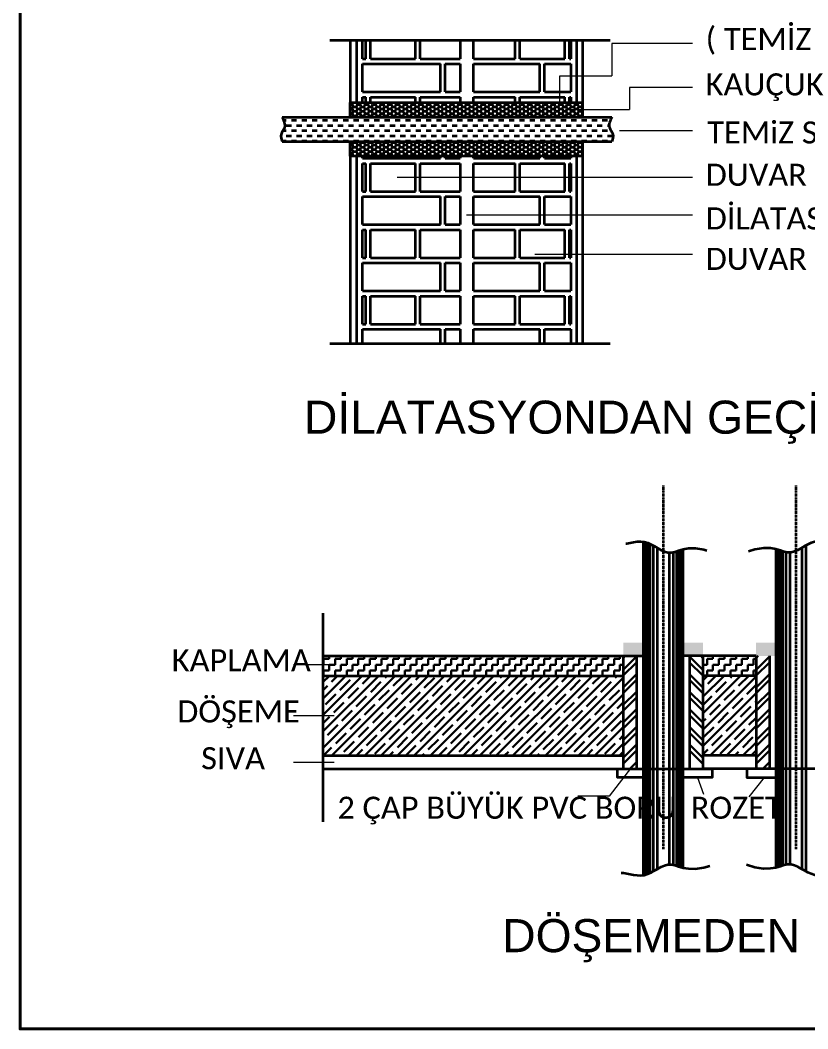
# Model space of a CAD drawing. Header units: centimetres. Extents: x 405464 to 563355, y 50011 to 66875.
# Drawn here: x 556256 to 557114, y 55713 to 56812 of the extents above; entities that cross this region are included whole.
import ezdxf

# ---------------------------------------------------------------- set-up
doc = ezdxf.new("R2010")
doc.units = ezdxf.units.CM
doc.linetypes.add('PHANTOM', pattern=[2.5, 1.25, -0.25, 0.25, -0.25, 0.25, -0.25])
for name, color, linetype, lineweight in [('0-KRCN-SHT-DETAY-20', 41, 'Continuous', 20), ('0-KRCN-SHT-DETAY-30', 131, 'Continuous', 30), ('0-KRCN-SHT-DETAY-35', 141, 'Continuous', 35), ('0-KRCN-SHT-DETAY-YAZI', 71, 'Continuous', 35), ('0-KRCN-SHT-DETAY-ÇERÇEVE', 71, 'Continuous', 40), ('0-KRCN-Z-ANTET', 71, 'Continuous', 30)]:
    doc.layers.add(name, color=color, linetype=linetype, lineweight=lineweight)
doc.styles.add('KATMAN YAZI STİLİ', font='calibri.ttf')
doc.styles.add('M', font='arial.ttf', dxfattribs={"width": 0.8, "height": 15})

# ---------------------------------------------------------------- blocks, each defined once
blk = doc.blocks.new('G$CE1EE70F4')
at = {"layer": '0-KRCN-SHT-DETAY-35'}
h = blk.add_hatch(dxfattribs=at)
h.set_pattern_fill('HONEY', color=2, scale=11.282053, style=0)
h.set_pattern_definition([(0, (-113383.5199, -23627.9614), (2.115384862, 1.221318014), [1.410256575, -2.82051315]), (120, (-113383.5199, -23627.9614), (-2.115384858, 1.221318022), [1.410256575, -2.82051315]), (60, (-113383.5199, -23627.9614), (5e-09, 2.442636037), [-2.82051315, 1.410256575])])
h.paths.add_polyline_path([(179.66, -597.34), (306.12, -597.34), (306.12, -605.31), (179.66, -605.31)])
h.paths.add_polyline_path([(179.66, -618.59), (306.12, -618.59), (306.12, -626.55), (179.66, -626.55)])
h = blk.add_hatch(dxfattribs=at)
h.set_pattern_fill('DASH', color=2, scale=22.564105, style=0)
h.set_pattern_definition([(0, (-113383.5199, -23627.9614), (2.82051315, 2.82051315), [2.82051315, -2.82051315])])
edge = h.paths.add_edge_path()
edge.add_line((142.53, -618.59), (322.09, -618.59))
edge.add_spline(control_points=[(322.09, -618.59), (321.4, -617.51), (323.88, -614.43), (319.29, -610.67), (321.06, -607.28), (322.09, -605.31)], knot_values=[0, 0, 0, 0, 3.841442, 8.065565, 13.914507, 13.914507, 13.914507, 13.914507], degree=3, periodic=0)
edge.add_line((322.09, -605.31), (142.53, -605.31))
edge.add_spline(control_points=[(142.53, -605.31), (143.55, -607.28), (145.32, -610.67), (140.73, -614.43), (143.21, -617.51), (142.53, -618.59)], knot_values=[0, 0, 0, 0, 5.848942, 10.073064, 13.914507, 13.914507, 13.914507, 13.914507], degree=3, periodic=0)
at = {"layer": '0-KRCN-SHT-DETAY-20'}
for p, q in [((321.96, -565.28, 108.46), (321.96, -582.8, 108.46)), ((365.92, -565.28, 108.46), (321.96, -565.28, 108.46)), ((293.72, -597.34, 108.46), (293.72, -582.8, 108.46)), ((293.72, -582.8, 108.46), (321.96, -582.8, 108.46)), ((331.7, -589.24, 108.46), (331.7, -601.23, 108.46)), ((365.92, -589.24, 108.46), (331.7, -589.24, 108.46)), ((297.97, -601.23, 108.46), (331.7, -601.23, 108.46)), ((326.26, -612.57, 108.46), (365.92, -612.57, 108.46)), ((205.21, -638.12, 108.46), (365.92, -638.12, 108.46)), ((242.95, -658.64, 108.46), (365.92, -658.64, 108.46)), ((280.13, -679.98, 108.46), (365.92, -679.98, 108.46)), ((170.93, -903.55, 108.46), (148.84, -903.55, 108.46)), ((170.93, -931.39, 108.46), (148.84, -931.39, 108.46)), ((170.93, -956.86, 108.46), (148.84, -956.86, 108.46)), ((332.74, -959.3, 108.46), (320.58, -975.08, 108.46)), ((368.71, -964.9, 108.46), (371.96, -974.08, 108.46)), ((404.98, -964.9, 108.46), (396.65, -975.52, 108.46)), ((320.58, -975.08, 108.46), (303.57, -975.08, 108.46))]:
    blk.add_line(p, q, dxfattribs=at)
at = {"layer": '0-KRCN-SHT-DETAY-30', "ltscale": 0.4}
for p, q in [((165.06, -900.39, 108.46), (168.22, -900.39, 108.46)), ((165.06, -903.55, 108.46), (165.06, -900.39, 108.46)), ((168.22, -900.39, 108.46), (168.22, -898.74, 108.46)), ((171.39, -900.39, 108.46), (174.55, -900.39, 108.46)), ((171.39, -903.55, 108.46), (171.39, -900.39, 108.46)), ((174.55, -900.39, 108.46), (174.55, -898.74, 108.46)), ((177.72, -900.39, 108.46), (180.88, -900.39, 108.46)), ((177.72, -903.55, 108.46), (177.72, -900.39, 108.46)), ((180.88, -900.39, 108.46), (180.88, -898.74, 108.46)), ((184.04, -900.39, 108.46), (187.21, -900.39, 108.46)), ((184.04, -903.55, 108.46), (184.04, -900.39, 108.46)), ((187.21, -900.39, 108.46), (187.21, -898.74, 108.46)), ((190.37, -900.39, 108.46), (193.54, -900.39, 108.46)), ((190.37, -903.55, 108.46), (190.37, -900.39, 108.46)), ((193.54, -900.39, 108.46), (193.54, -898.74, 108.46)), ((196.7, -900.39, 108.46), (199.86, -900.39, 108.46)), ((196.7, -903.55, 108.46), (196.7, -900.39, 108.46)), ((199.86, -900.39, 108.46), (199.86, -898.74, 108.46)), ((203.03, -900.39, 108.46), (206.19, -900.39, 108.46)), ((203.03, -903.55, 108.46), (203.03, -900.39, 108.46)), ((206.19, -900.39, 108.46), (206.19, -898.74, 108.46)), ((209.36, -900.39, 108.46), (212.52, -900.39, 108.46)), ((209.36, -903.55, 108.46), (209.36, -900.39, 108.46)), ((212.52, -900.39, 108.46), (212.52, -898.74, 108.46)), ((215.68, -900.39, 108.46), (218.85, -900.39, 108.46)), ((215.68, -903.55, 108.46), (215.68, -900.39, 108.46)), ((218.85, -900.39, 108.46), (218.85, -898.74, 108.46)), ((222.01, -900.39, 108.46), (225.18, -900.39, 108.46)), ((222.01, -903.55, 108.46), (222.01, -900.39, 108.46)), ((225.18, -900.39, 108.46), (225.18, -898.74, 108.46)), ((228.34, -900.39, 108.46), (231.5, -900.39, 108.46)), ((228.34, -903.55, 108.46), (228.34, -900.39, 108.46)), ((231.5, -900.39, 108.46), (231.5, -898.74, 108.46)), ((234.67, -900.39, 108.46), (237.83, -900.39, 108.46)), ((234.67, -903.55, 108.46), (234.67, -900.39, 108.46)), ((237.83, -900.39, 108.46), (237.83, -898.74, 108.46)), ((241, -900.39, 108.46), (244.16, -900.39, 108.46)), ((241, -903.55, 108.46), (241, -900.39, 108.46)), ((244.16, -900.39, 108.46), (244.16, -898.74, 108.46)), ((247.32, -900.39, 108.46), (250.49, -900.39, 108.46)), ((247.32, -903.55, 108.46), (247.32, -900.39, 108.46)), ((250.49, -900.39, 108.46), (250.49, -898.74, 108.46)), ((253.65, -900.39, 108.46), (256.82, -900.39, 108.46)), ((253.65, -903.55, 108.46), (253.65, -900.39, 108.46)), ((256.82, -900.39, 108.46), (256.82, -898.74, 108.46)), ((259.98, -900.39, 108.46), (263.14, -900.39, 108.46)), ((259.98, -903.55, 108.46), (259.98, -900.39, 108.46)), ((263.14, -900.39, 108.46), (263.14, -898.74, 108.46)), ((266.31, -900.39, 108.46), (269.47, -900.39, 108.46)), ((266.31, -903.55, 108.46), (266.31, -900.39, 108.46)), ((269.47, -900.39, 108.46), (269.47, -898.74, 108.46)), ((272.64, -900.39, 108.46), (275.8, -900.39, 108.46)), ((272.64, -903.55, 108.46), (272.64, -900.39, 108.46)), ((275.8, -900.39, 108.46), (275.8, -898.74, 108.46)), ((278.96, -900.39, 108.46), (282.13, -900.39, 108.46)), ((278.96, -903.55, 108.46), (278.96, -900.39, 108.46)), ((282.13, -900.39, 108.46), (282.13, -898.74, 108.46)), ((285.29, -900.39, 108.46), (288.46, -900.39, 108.46)), ((285.29, -903.55, 108.46), (285.29, -900.39, 108.46)), ((288.46, -900.39, 108.46), (288.46, -898.74, 108.46)), ((291.62, -900.39, 108.46), (294.78, -900.39, 108.46)), ((291.62, -903.55, 108.46), (291.62, -900.39, 108.46)), ((294.78, -900.39, 108.46), (294.78, -898.74, 108.46)), ((297.95, -900.39, 108.46), (301.11, -900.39, 108.46)), ((297.95, -903.55, 108.46), (297.95, -900.39, 108.46)), ((301.11, -900.39, 108.46), (301.11, -898.74, 108.46)), ((304.28, -900.39, 108.46), (307.44, -900.39, 108.46)), ((304.28, -903.55, 108.46), (304.28, -900.39, 108.46)), ((307.44, -900.39, 108.46), (307.44, -898.74, 108.46)), ((310.6, -900.39, 108.46), (313.77, -900.39, 108.46)), ((310.6, -903.55, 108.46), (310.6, -900.39, 108.46)), ((313.77, -900.39, 108.46), (313.77, -898.74, 108.46)), ((316.93, -900.39, 108.46), (320.1, -900.39, 108.46)), ((316.93, -903.55, 108.46), (316.93, -900.39, 108.46)), ((320.1, -900.39, 108.46), (320.1, -898.74, 108.46)), ((323.26, -900.39, 108.46), (326.43, -900.39, 108.46)), ((323.26, -903.55, 108.46), (323.26, -900.39, 108.46)), ((326.43, -900.39, 108.46), (326.43, -898.74, 108.46)), ((328.22, -899.9, 108.46), (329.38, -898.74, 108.46)), ((328.22, -906.29, 108.46), (335.45, -899.06, 108.46)), ((371.61, -906.29, 108.46), (364.38, -899.06, 108.46)), ((371.61, -899.9, 108.46), (370.45, -898.74, 108.46)), ((373.89, -900.39, 108.46), (377.05, -900.39, 108.46)), ((373.89, -903.55, 108.46), (373.89, -900.39, 108.46)), ((377.05, -900.39, 108.46), (377.05, -898.74, 108.46)), ((380.21, -900.39, 108.46), (383.38, -900.39, 108.46)), ((380.21, -903.55, 108.46), (380.21, -900.39, 108.46)), ((383.38, -900.39, 108.46), (383.38, -898.74, 108.46)), ((386.54, -900.39, 108.46), (389.71, -900.39, 108.46)), ((386.54, -903.55, 108.46), (386.54, -900.39, 108.46)), ((389.71, -900.39, 108.46), (389.71, -898.74, 108.46)), ((392.87, -900.39, 108.46), (396.03, -900.39, 108.46)), ((392.87, -903.55, 108.46), (392.87, -900.39, 108.46)), ((396.03, -900.39, 108.46), (396.03, -898.74, 108.46)), ((399.2, -900.39, 108.46), (400.54, -900.39, 108.46)), ((399.2, -903.55, 108.46), (399.2, -900.39, 108.46)), ((400.54, -899.9, 108.46), (401.7, -898.74, 108.46)), ((400.54, -906.29, 108.46), (407.77, -899.06, 108.46)), ((164.79, -903.55, 108.46), (165.06, -903.55, 108.46)), ((168.22, -903.55, 108.46), (171.39, -903.55, 108.46)), ((168.22, -906.71, 108.46), (168.22, -903.55, 108.46)), ((174.55, -903.55, 108.46), (177.72, -903.55, 108.46)), ((174.55, -906.71, 108.46), (174.55, -903.55, 108.46)), ((180.88, -903.55, 108.46), (184.04, -903.55, 108.46)), ((180.88, -906.71, 108.46), (180.88, -903.55, 108.46)), ((187.21, -903.55, 108.46), (190.37, -903.55, 108.46)), ((187.21, -906.71, 108.46), (187.21, -903.55, 108.46)), ((193.54, -903.55, 108.46), (196.7, -903.55, 108.46)), ((193.54, -906.71, 108.46), (193.54, -903.55, 108.46)), ((199.86, -903.55, 108.46), (203.03, -903.55, 108.46)), ((199.86, -906.71, 108.46), (199.86, -903.55, 108.46)), ((206.19, -903.55, 108.46), (209.36, -903.55, 108.46)), ((206.19, -906.71, 108.46), (206.19, -903.55, 108.46)), ((212.52, -903.55, 108.46), (215.68, -903.55, 108.46)), ((212.52, -906.71, 108.46), (212.52, -903.55, 108.46)), ((218.85, -903.55, 108.46), (222.01, -903.55, 108.46)), ((218.85, -906.71, 108.46), (218.85, -903.55, 108.46)), ((225.18, -903.55, 108.46), (228.34, -903.55, 108.46)), ((225.18, -906.71, 108.46), (225.18, -903.55, 108.46)), ((231.5, -903.55, 108.46), (234.67, -903.55, 108.46)), ((231.5, -906.71, 108.46), (231.5, -903.55, 108.46)), ((237.83, -903.55, 108.46), (241, -903.55, 108.46)), ((237.83, -906.71, 108.46), (237.83, -903.55, 108.46)), ((244.16, -903.55, 108.46), (247.32, -903.55, 108.46)), ((244.16, -906.71, 108.46), (244.16, -903.55, 108.46)), ((250.49, -903.55, 108.46), (253.65, -903.55, 108.46)), ((250.49, -906.71, 108.46), (250.49, -903.55, 108.46)), ((256.82, -903.55, 108.46), (259.98, -903.55, 108.46)), ((256.82, -906.71, 108.46), (256.82, -903.55, 108.46)), ((263.14, -903.55, 108.46), (266.31, -903.55, 108.46)), ((263.14, -906.71, 108.46), (263.14, -903.55, 108.46)), ((269.47, -903.55, 108.46), (272.64, -903.55, 108.46)), ((269.47, -906.71, 108.46), (269.47, -903.55, 108.46)), ((275.8, -903.55, 108.46), (278.96, -903.55, 108.46)), ((275.8, -906.71, 108.46), (275.8, -903.55, 108.46)), ((282.13, -903.55, 108.46), (285.29, -903.55, 108.46)), ((282.13, -906.71, 108.46), (282.13, -903.55, 108.46)), ((288.46, -903.55, 108.46), (291.62, -903.55, 108.46)), ((288.46, -906.71, 108.46), (288.46, -903.55, 108.46)), ((294.78, -903.55, 108.46), (297.95, -903.55, 108.46)), ((294.78, -906.71, 108.46), (294.78, -903.55, 108.46)), ((301.11, -903.55, 108.46), (304.28, -903.55, 108.46)), ((301.11, -906.71, 108.46), (301.11, -903.55, 108.46)), ((307.44, -903.55, 108.46), (310.6, -903.55, 108.46)), ((307.44, -906.71, 108.46), (307.44, -903.55, 108.46)), ((313.77, -903.55, 108.46), (316.93, -903.55, 108.46)), ((313.77, -906.71, 108.46), (313.77, -903.55, 108.46)), ((320.1, -903.55, 108.46), (323.26, -903.55, 108.46)), ((320.1, -906.71, 108.46), (320.1, -903.55, 108.46)), ((326.43, -903.55, 108.46), (328.22, -903.55, 108.46)), ((326.43, -906.71, 108.46), (326.43, -903.55, 108.46)), ((328.22, -909.49, 108.46), (335.45, -902.25, 108.46)), ((371.61, -909.49, 108.46), (364.38, -902.25, 108.46)), ((371.61, -903.55, 108.46), (373.89, -903.55, 108.46)), ((377.05, -903.55, 108.46), (380.21, -903.55, 108.46)), ((377.05, -906.71, 108.46), (377.05, -903.55, 108.46)), ((383.38, -903.55, 108.46), (386.54, -903.55, 108.46)), ((383.38, -906.71, 108.46), (383.38, -903.55, 108.46)), ((389.71, -903.55, 108.46), (392.87, -903.55, 108.46)), ((389.71, -906.71, 108.46), (389.71, -903.55, 108.46)), ((396.03, -903.55, 108.46), (399.2, -903.55, 108.46)), ((396.03, -906.71, 108.46), (396.03, -903.55, 108.46)), ((400.54, -909.49, 108.46), (407.77, -902.25, 108.46)), ((164.79, -913.11, 108.46), (168.32, -909.58, 108.46)), ((164.79, -922.06, 108.46), (177.27, -909.58, 108.46)), ((164.79, -931.01, 108.46), (186.21, -909.58, 108.46)), ((164.79, -939.96, 108.46), (195.16, -909.58, 108.46)), ((164.79, -948.91, 108.46), (204.11, -909.58, 108.46)), ((165.06, -906.71, 108.46), (168.22, -906.71, 108.46)), ((165.06, -909.58, 108.46), (165.06, -906.71, 108.46)), ((169.52, -912.85, 108.46), (172.79, -909.58, 108.46)), ((169.67, -952.98, 108.46), (213.06, -909.58, 108.46)), ((171.39, -906.71, 108.46), (174.55, -906.71, 108.46)), ((171.39, -909.58, 108.46), (171.39, -906.71, 108.46)), ((174, -917.33, 108.46), (179.59, -911.73, 108.46)), ((177.72, -906.71, 108.46), (180.88, -906.71, 108.46)), ((177.72, -909.58, 108.46), (177.72, -906.71, 108.46)), ((178.62, -952.98, 108.46), (222.01, -909.58, 108.46)), ((184.04, -906.71, 108.46), (187.21, -906.71, 108.46)), ((184.04, -909.58, 108.46), (184.04, -906.71, 108.46)), ((186.3, -913.97, 108.46), (190.69, -909.58, 108.46)), ((187.57, -952.98, 108.46), (230.96, -909.58, 108.46)), ((190.37, -906.71, 108.46), (193.54, -906.71, 108.46)), ((190.37, -909.58, 108.46), (190.37, -906.71, 108.46)), ((196.52, -952.98, 108.46), (239.91, -909.58, 108.46)), ((196.7, -906.71, 108.46), (199.86, -906.71, 108.46)), ((196.7, -909.58, 108.46), (196.7, -906.71, 108.46)), ((198.61, -910.61, 108.46), (199.64, -909.58, 108.46)), ((203.03, -906.71, 108.46), (206.19, -906.71, 108.46)), ((203.03, -909.58, 108.46), (203.03, -906.71, 108.46)), ((203.08, -915.09, 108.46), (208.59, -909.58, 108.46)), ((205.47, -952.98, 108.46), (248.86, -909.58, 108.46)), ((209.36, -906.71, 108.46), (212.52, -906.71, 108.46)), ((209.36, -909.58, 108.46), (209.36, -906.71, 108.46)), ((214.42, -952.98, 108.46), (257.81, -909.58, 108.46)), ((215.39, -911.73, 108.46), (217.54, -909.58, 108.46)), ((215.68, -906.71, 108.46), (218.85, -906.71, 108.46)), ((215.68, -909.58, 108.46), (215.68, -906.71, 108.46)), ((219.86, -916.21, 108.46), (225.46, -910.61, 108.46)), ((222.01, -906.71, 108.46), (225.18, -906.71, 108.46)), ((222.01, -909.58, 108.46), (222.01, -906.71, 108.46)), ((223.37, -952.98, 108.46), (266.76, -909.58, 108.46)), ((228.34, -906.71, 108.46), (231.5, -906.71, 108.46)), ((228.34, -909.58, 108.46), (228.34, -906.71, 108.46)), ((232.17, -912.85, 108.46), (235.44, -909.58, 108.46)), ((232.31, -952.98, 108.46), (275.71, -909.58, 108.46)), ((234.67, -906.71, 108.46), (237.83, -906.71, 108.46)), ((234.67, -909.58, 108.46), (234.67, -906.71, 108.46)), ((236.64, -917.33, 108.46), (242.24, -911.73, 108.46)), ((241, -906.71, 108.46), (244.16, -906.71, 108.46)), ((241, -909.58, 108.46), (241, -906.71, 108.46)), ((241.26, -952.98, 108.46), (284.66, -909.58, 108.46)), ((247.32, -906.71, 108.46), (250.49, -906.71, 108.46)), ((247.32, -909.58, 108.46), (247.32, -906.71, 108.46)), ((248.95, -913.97, 108.46), (253.33, -909.58, 108.46)), ((250.21, -952.98, 108.46), (293.61, -909.58, 108.46)), ((253.65, -906.71, 108.46), (256.82, -906.71, 108.46)), ((253.65, -909.58, 108.46), (253.65, -906.71, 108.46)), ((259.16, -952.98, 108.46), (302.55, -909.58, 108.46)), ((259.98, -906.71, 108.46), (263.14, -906.71, 108.46)), ((259.98, -909.58, 108.46), (259.98, -906.71, 108.46)), ((261.25, -910.61, 108.46), (262.28, -909.58, 108.46)), ((265.73, -915.09, 108.46), (271.23, -909.58, 108.46)), ((266.31, -906.71, 108.46), (269.47, -906.71, 108.46)), ((266.31, -909.58, 108.46), (266.31, -906.71, 108.46)), ((268.11, -952.98, 108.46), (311.5, -909.58, 108.46)), ((272.64, -906.71, 108.46), (275.8, -906.71, 108.46)), ((272.64, -909.58, 108.46), (272.64, -906.71, 108.46)), ((277.06, -952.98, 108.46), (320.45, -909.58, 108.46)), ((278.03, -911.73, 108.46), (280.18, -909.58, 108.46)), ((278.96, -906.71, 108.46), (282.13, -906.71, 108.46)), ((278.96, -909.58, 108.46), (278.96, -906.71, 108.46)), ((282.51, -916.21, 108.46), (288.1, -910.61, 108.46)), ((285.29, -906.71, 108.46), (288.46, -906.71, 108.46)), ((285.29, -909.58, 108.46), (285.29, -906.71, 108.46)), ((286.01, -952.98, 108.46), (328.22, -910.77, 108.46)), ((291.62, -906.71, 108.46), (294.78, -906.71, 108.46)), ((291.62, -909.58, 108.46), (291.62, -906.71, 108.46)), ((294.81, -912.85, 108.46), (298.08, -909.58, 108.46)), ((297.95, -906.71, 108.46), (301.11, -906.71, 108.46)), ((297.95, -909.58, 108.46), (297.95, -906.71, 108.46)), ((299.29, -917.33, 108.46), (304.88, -911.73, 108.46)), ((304.28, -906.71, 108.46), (307.44, -906.71, 108.46)), ((304.28, -909.58, 108.46), (304.28, -906.71, 108.46)), ((310.6, -906.71, 108.46), (313.77, -906.71, 108.46)), ((310.6, -909.58, 108.46), (310.6, -906.71, 108.46)), ((311.59, -913.97, 108.46), (315.98, -909.58, 108.46)), ((316.93, -906.71, 108.46), (320.1, -906.71, 108.46)), ((316.93, -909.58, 108.46), (316.93, -906.71, 108.46)), ((323.26, -906.71, 108.46), (326.43, -906.71, 108.46)), ((323.26, -909.58, 108.46), (323.26, -906.71, 108.46)), ((323.9, -910.61, 108.46), (324.93, -909.58, 108.46)), ((328.22, -915.88, 108.46), (335.45, -908.65, 108.46)), ((371.61, -915.88, 108.46), (364.38, -908.65, 108.46)), ((371.61, -912.12, 108.46), (374.15, -909.58, 108.46)), ((371.61, -921.07, 108.46), (383.1, -909.58, 108.46)), ((371.61, -930.02, 108.46), (392.05, -909.58, 108.46)), ((371.61, -938.97, 108.46), (400.54, -910.04, 108.46)), ((373.89, -906.71, 108.46), (377.05, -906.71, 108.46)), ((373.89, -909.58, 108.46), (373.89, -906.71, 108.46)), ((374.24, -913.97, 108.46), (378.62, -909.58, 108.46)), ((380.21, -906.71, 108.46), (383.38, -906.71, 108.46)), ((380.21, -909.58, 108.46), (380.21, -906.71, 108.46)), ((386.54, -906.71, 108.46), (389.71, -906.71, 108.46)), ((386.54, -909.58, 108.46), (386.54, -906.71, 108.46)), ((386.54, -910.61, 108.46), (387.57, -909.58, 108.46)), ((391.02, -915.09, 108.46), (396.52, -909.58, 108.46)), ((392.87, -906.71, 108.46), (396.03, -906.71, 108.46)), ((392.87, -909.58, 108.46), (392.87, -906.71, 108.46)), ((399.2, -906.71, 108.46), (400.54, -906.71, 108.46)), ((399.2, -909.58, 108.46), (399.2, -906.71, 108.46)), ((400.54, -915.88, 108.46), (407.77, -908.65, 108.46)), ((164.79, -917.59, 108.46), (167.29, -915.09, 108.46)), ((178.47, -921.8, 108.46), (184.07, -916.21, 108.46)), ((190.78, -918.45, 108.46), (196.37, -912.85, 108.46)), ((207.56, -919.56, 108.46), (213.15, -913.97, 108.46)), ((224.34, -920.68, 108.46), (229.93, -915.09, 108.46)), ((241.12, -921.8, 108.46), (246.71, -916.21, 108.46)), ((253.42, -918.45, 108.46), (259.02, -912.85, 108.46)), ((270.2, -919.56, 108.46), (275.8, -913.97, 108.46)), ((286.98, -920.68, 108.46), (292.58, -915.09, 108.46)), ((303.76, -921.8, 108.46), (309.35, -916.21, 108.46)), ((316.07, -918.45, 108.46), (321.66, -912.85, 108.46)), ((328.22, -919.08, 108.46), (335.45, -911.84, 108.46)), ((371.61, -919.08, 108.46), (364.38, -911.84, 108.46)), ((371.61, -916.59, 108.46), (372, -916.21, 108.46)), ((378.71, -918.45, 108.46), (384.3, -912.85, 108.46)), ((395.49, -919.56, 108.46), (400.54, -914.51, 108.46)), ((400.54, -919.08, 108.46), (407.77, -911.84, 108.46)), ((166.17, -925.16, 108.46), (171.76, -919.56, 108.46)), ((182.95, -926.28, 108.46), (188.54, -920.68, 108.46)), ((195.25, -922.92, 108.46), (200.85, -917.33, 108.46)), ((199.73, -927.39, 108.46), (205.32, -921.8, 108.46)), ((212.03, -924.04, 108.46), (217.63, -918.45, 108.46)), ((228.81, -925.16, 108.46), (234.41, -919.56, 108.46)), ((245.59, -926.28, 108.46), (251.18, -920.68, 108.46)), ((257.9, -922.92, 108.46), (263.49, -917.33, 108.46)), ((262.37, -927.39, 108.46), (267.96, -921.8, 108.46)), ((274.68, -924.04, 108.46), (280.27, -918.45, 108.46)), ((291.46, -925.16, 108.46), (297.05, -919.56, 108.46)), ((294.96, -952.98, 108.46), (328.22, -919.71, 108.46)), ((308.24, -926.28, 108.46), (313.83, -920.68, 108.46)), ((320.54, -922.92, 108.46), (326.13, -917.33, 108.46)), ((328.22, -925.47, 108.46), (335.45, -918.24, 108.46)), ((328.22, -928.66, 108.46), (335.45, -921.43, 108.46)), ((371.61, -925.47, 108.46), (364.38, -918.24, 108.46)), ((371.61, -928.66, 108.46), (364.38, -921.43, 108.46)), ((371.61, -947.92, 108.46), (400.54, -918.99, 108.46)), ((371.61, -925.54, 108.46), (376.47, -920.68, 108.46)), ((383.19, -922.92, 108.46), (388.78, -917.33, 108.46)), ((387.66, -927.39, 108.46), (393.25, -921.8, 108.46)), ((400.54, -925.47, 108.46), (407.77, -918.24, 108.46)), ((400.54, -928.66, 108.46), (407.77, -921.43, 108.46)), ((170.64, -929.63, 108.46), (176.23, -924.04, 108.46)), ((187.42, -930.75, 108.46), (193.01, -925.16, 108.46)), ((204.2, -931.87, 108.46), (209.79, -926.28, 108.46)), ((216.51, -928.51, 108.46), (222.1, -922.92, 108.46)), ((220.98, -932.99, 108.46), (226.57, -927.39, 108.46)), ((233.29, -929.63, 108.46), (238.88, -924.04, 108.46)), ((250.07, -930.75, 108.46), (255.66, -925.16, 108.46)), ((266.85, -931.87, 108.46), (272.44, -926.28, 108.46)), ((279.15, -928.51, 108.46), (284.74, -922.92, 108.46)), ((283.63, -932.99, 108.46), (289.22, -927.39, 108.46)), ((295.93, -929.63, 108.46), (301.52, -924.04, 108.46)), ((312.71, -930.75, 108.46), (318.3, -925.16, 108.46)), ((325.02, -927.39, 108.46), (328.22, -924.19, 108.46)), ((328.22, -935.06, 108.46), (335.45, -927.82, 108.46)), ((371.61, -935.06, 108.46), (364.38, -927.82, 108.46)), ((375.36, -930.75, 108.46), (380.95, -925.16, 108.46)), ((375.5, -952.98, 108.46), (400.54, -927.94, 108.46)), ((392.14, -931.87, 108.46), (397.73, -926.28, 108.46)), ((399.97, -924.04, 108.46), (400.54, -923.46, 108.46)), ((400.54, -935.06, 108.46), (407.77, -927.82, 108.46)), ((164.79, -935.49, 108.46), (168.4, -931.87, 108.46)), ((175.12, -934.11, 108.46), (180.71, -928.51, 108.46)), ((179.59, -938.58, 108.46), (185.18, -932.99, 108.46)), ((191.9, -935.23, 108.46), (197.49, -929.63, 108.46)), ((208.68, -936.34, 108.46), (214.27, -930.75, 108.46)), ((225.46, -937.46, 108.46), (231.05, -931.87, 108.46)), ((237.76, -934.11, 108.46), (243.35, -928.51, 108.46)), ((242.24, -938.58, 108.46), (247.83, -932.99, 108.46)), ((254.54, -935.23, 108.46), (260.13, -929.63, 108.46)), ((271.32, -936.34, 108.46), (276.91, -930.75, 108.46)), ((288.1, -937.46, 108.46), (293.69, -931.87, 108.46)), ((300.41, -934.11, 108.46), (306, -928.51, 108.46)), ((303.91, -952.98, 108.46), (328.22, -928.66, 108.46)), ((304.88, -938.58, 108.46), (310.47, -932.99, 108.46)), ((317.19, -935.23, 108.46), (322.78, -929.63, 108.46)), ((328.22, -938.25, 108.46), (335.45, -931.02, 108.46)), ((371.61, -938.25, 108.46), (364.38, -931.02, 108.46)), ((371.61, -934.49, 108.46), (373.12, -932.99, 108.46)), ((379.83, -935.23, 108.46), (385.42, -929.63, 108.46)), ((396.61, -936.34, 108.46), (400.54, -932.41, 108.46)), ((400.54, -938.25, 108.46), (407.77, -931.02, 108.46)), ((167.29, -941.94, 108.46), (172.88, -936.34, 108.46)), ((184.07, -943.06, 108.46), (189.66, -937.46, 108.46)), ((196.37, -939.7, 108.46), (201.96, -934.11, 108.46)), ((200.85, -944.17, 108.46), (206.44, -938.58, 108.46)), ((213.15, -940.82, 108.46), (218.74, -935.23, 108.46)), ((229.93, -941.94, 108.46), (235.52, -936.34, 108.46)), ((246.71, -943.06, 108.46), (252.3, -937.46, 108.46)), ((259.02, -939.7, 108.46), (264.61, -934.11, 108.46)), ((263.49, -944.17, 108.46), (269.08, -938.58, 108.46)), ((275.8, -940.82, 108.46), (281.39, -935.23, 108.46)), ((292.58, -941.94, 108.46), (298.17, -936.34, 108.46)), ((309.35, -943.06, 108.46), (314.95, -937.46, 108.46)), ((312.86, -952.98, 108.46), (328.22, -937.61, 108.46)), ((321.66, -939.7, 108.46), (327.25, -934.11, 108.46)), ((328.22, -944.64, 108.46), (335.45, -937.41, 108.46)), ((371.61, -944.64, 108.46), (364.38, -937.41, 108.46)), ((372, -943.06, 108.46), (377.59, -937.46, 108.46)), ((384.3, -939.7, 108.46), (389.9, -934.11, 108.46)), ((384.45, -952.98, 108.46), (400.54, -936.89, 108.46)), ((388.78, -944.17, 108.46), (394.37, -938.58, 108.46)), ((400.54, -944.64, 108.46), (407.77, -937.41, 108.46)), ((164.79, -944.44, 108.46), (165.05, -944.17, 108.46)), ((171.76, -946.41, 108.46), (177.35, -940.82, 108.46)), ((188.54, -947.53, 108.46), (194.13, -941.94, 108.46)), ((205.32, -948.65, 108.46), (210.91, -943.06, 108.46)), ((217.63, -945.29, 108.46), (223.22, -939.7, 108.46)), ((222.1, -949.77, 108.46), (227.69, -944.17, 108.46)), ((234.41, -946.41, 108.46), (240, -940.82, 108.46)), ((251.18, -947.53, 108.46), (256.78, -941.94, 108.46)), ((267.96, -948.65, 108.46), (273.56, -943.06, 108.46)), ((280.27, -945.29, 108.46), (285.86, -939.7, 108.46)), ((284.74, -949.77, 108.46), (290.34, -944.17, 108.46)), ((297.05, -946.41, 108.46), (302.64, -940.82, 108.46)), ((313.83, -947.53, 108.46), (319.42, -941.94, 108.46)), ((326.13, -944.17, 108.46), (328.22, -942.09, 108.46)), ((328.22, -947.84, 108.46), (335.45, -940.61, 108.46)), ((371.61, -947.84, 108.46), (364.38, -940.61, 108.46)), ((376.47, -947.53, 108.46), (382.07, -941.94, 108.46)), ((393.25, -948.65, 108.46), (398.85, -943.06, 108.46)), ((400.54, -947.84, 108.46), (407.77, -940.61, 108.46)), ((165.19, -952.98, 108.46), (169.52, -948.65, 108.46)), ((176.23, -950.89, 108.46), (181.83, -945.29, 108.46)), ((183.09, -952.98, 108.46), (186.3, -949.77, 108.46)), ((193.01, -952.01, 108.46), (198.61, -946.41, 108.46)), ((209.94, -952.98, 108.46), (215.39, -947.53, 108.46)), ((227.84, -952.98, 108.46), (232.17, -948.65, 108.46)), ((238.88, -950.89, 108.46), (244.47, -945.29, 108.46)), ((245.74, -952.98, 108.46), (248.95, -949.77, 108.46)), ((255.66, -952.01, 108.46), (261.25, -946.41, 108.46)), ((272.59, -952.98, 108.46), (278.03, -947.53, 108.46)), ((290.48, -952.98, 108.46), (294.81, -948.65, 108.46)), ((301.52, -950.89, 108.46), (307.12, -945.29, 108.46)), ((308.38, -952.98, 108.46), (311.59, -949.77, 108.46)), ((318.3, -952.01, 108.46), (323.9, -946.41, 108.46)), ((321.81, -952.98, 108.46), (328.22, -946.56, 108.46)), ((328.22, -954.23, 108.46), (335.45, -947, 108.46)), ((328.22, -957.43, 108.46), (335.45, -950.2, 108.46)), ((371.61, -954.23, 108.46), (364.38, -947, 108.46)), ((371.61, -957.43, 108.46), (364.38, -950.2, 108.46)), ((371.61, -952.39, 108.46), (374.24, -949.77, 108.46)), ((380.95, -952.01, 108.46), (386.54, -946.41, 108.46)), ((393.4, -952.98, 108.46), (400.54, -945.84, 108.46)), ((400.54, -954.23, 108.46), (407.77, -947, 108.46)), ((400.54, -957.43, 108.46), (407.77, -950.2, 108.46)), ((200.99, -952.98, 108.46), (203.08, -950.89, 108.46)), ((218.89, -952.98, 108.46), (219.86, -952.01, 108.46)), ((263.64, -952.98, 108.46), (265.73, -950.89, 108.46)), ((281.54, -952.98, 108.46), (282.51, -952.01, 108.46)), ((326.28, -952.98, 108.46), (328.22, -951.04, 108.46)), ((388.93, -952.98, 108.46), (391.02, -950.89, 108.46)), ((397.88, -952.98, 108.46), (400.54, -950.31, 108.46)), ((331.83, -960.21, 108.46), (335.45, -956.59, 108.46)), ((335.03, -960.21, 108.46), (335.45, -959.79, 108.46)), ((404.15, -960.21, 108.46), (407.77, -956.59, 108.46)), ((407.35, -960.21, 108.46), (407.77, -959.79, 108.46))]:
    blk.add_line(p, q, dxfattribs=at)
at = {"layer": '0-KRCN-SHT-DETAY-35', "color": 2}
for p, q in [((168.46, -563.47, 108.46), (321.04, -563.47, 108.46)), ((179.66, -563.47, 108.46), (179.66, -605.31, 108.46)), ((183.01, -563.47, 108.46), (183.01, -597.34, 108.46)), ((188.11, -573.59, 108.46), (188.11, -563.47, 108.46)), ((190.65, -573.59, 108.46), (190.65, -563.47, 108.46)), ((215.19, -573.59, 108.46), (215.19, -563.47, 108.46)), ((217.72, -573.59, 108.46), (217.72, -563.47, 108.46)), ((269.34, -573.59, 108.46), (269.34, -563.47, 108.46)), ((271.88, -573.59, 108.46), (271.88, -563.47, 108.46)), ((296.42, -573.59, 108.46), (296.42, -563.47, 108.46)), ((298.95, -573.59, 108.46), (298.95, -563.47, 108.46)), ((302.76, -563.47, 108.46), (302.76, -597.34, 108.46)), ((306.12, -563.47, 108.46), (306.12, -605.31, 108.46)), ((186.4, -573.59, 108.46), (188.11, -573.59, 108.46)), ((186.4, -576.41, 108.46), (228.72, -576.41, 108.46)), ((190.65, -573.59, 108.46), (215.19, -573.59, 108.46)), ((217.72, -573.59, 108.46), (239.47, -573.59, 108.46)), ((228.72, -591.64, 108.46), (228.72, -576.41, 108.46)), ((231.26, -576.41, 108.46), (239.47, -576.41, 108.46)), ((231.26, -591.64, 108.46), (231.26, -576.41, 108.46)), ((246.67, -573.59, 108.46), (269.34, -573.59, 108.46)), ((246.67, -576.41, 108.46), (282.88, -576.41, 108.46)), ((271.88, -573.59, 108.46), (296.42, -573.59, 108.46)), ((282.88, -591.64, 108.46), (282.88, -576.41, 108.46)), ((285.42, -576.41, 108.46), (299.73, -576.41, 108.46)), ((285.42, -591.64, 108.46), (285.42, -576.41, 108.46)), ((298.95, -573.59, 108.46), (299.73, -573.59, 108.46)), ((186.4, -591.64, 108.46), (228.72, -591.64, 108.46)), ((231.26, -591.64, 108.46), (239.47, -591.64, 108.46)), ((246.67, -591.64, 108.46), (282.88, -591.64, 108.46)), ((285.42, -591.64, 108.46), (299.73, -591.64, 108.46)), ((186.4, -594.47, 108.46), (188.11, -594.47, 108.46)), ((188.11, -597.34, 108.46), (188.11, -594.47, 108.46)), ((190.65, -594.47, 108.46), (215.19, -594.47, 108.46)), ((190.65, -597.34, 108.46), (190.65, -594.47, 108.46)), ((215.19, -597.34, 108.46), (215.19, -594.47, 108.46)), ((217.72, -594.47, 108.46), (239.47, -594.47, 108.46)), ((217.72, -597.34, 108.46), (217.72, -594.47, 108.46)), ((246.67, -594.47, 108.46), (269.34, -594.47, 108.46)), ((269.34, -597.34, 108.46), (269.34, -594.47, 108.46)), ((271.88, -594.47, 108.46), (296.42, -594.47, 108.46)), ((271.88, -597.34, 108.46), (271.88, -594.47, 108.46)), ((296.42, -597.34, 108.46), (296.42, -594.47, 108.46)), ((298.95, -594.47, 108.46), (299.73, -594.47, 108.46)), ((298.95, -597.34, 108.46), (298.95, -594.47, 108.46)), ((142.53, -605.31, 108.46), (322.09, -605.31, 108.46)), ((179.66, -618.59, 108.46), (179.66, -728.61, 108.46)), ((306.12, -618.59, 108.46), (306.12, -728.61, 108.46)), ((183.01, -626.55, 108.46), (183.01, -728.61, 108.46)), ((186.4, -627.75, 108.46), (228.72, -627.75, 108.46)), ((186.4, -630.57, 108.46), (188.11, -630.57, 108.46)), ((188.11, -645.8, 108.46), (188.11, -630.57, 108.46)), ((190.65, -630.57, 108.46), (215.19, -630.57, 108.46)), ((190.65, -645.8, 108.46), (190.65, -630.57, 108.46)), ((215.19, -645.8, 108.46), (215.19, -630.57, 108.46)), ((217.72, -630.57, 108.46), (239.47, -630.57, 108.46)), ((217.72, -645.8, 108.46), (217.72, -630.57, 108.46)), ((228.72, -627.75, 108.46), (228.72, -626.55, 108.46)), ((231.26, -627.75, 108.46), (231.26, -626.55, 108.46)), ((231.26, -627.75, 108.46), (239.47, -627.75, 108.46)), ((246.67, -627.75, 108.46), (282.88, -627.75, 108.46)), ((246.67, -630.57, 108.46), (269.34, -630.57, 108.46)), ((269.34, -645.8, 108.46), (269.34, -630.57, 108.46)), ((271.88, -630.57, 108.46), (296.42, -630.57, 108.46)), ((271.88, -645.8, 108.46), (271.88, -630.57, 108.46)), ((282.88, -627.75, 108.46), (282.88, -626.55, 108.46)), ((285.42, -627.75, 108.46), (285.42, -626.55, 108.46)), ((285.42, -627.75, 108.46), (299.73, -627.75, 108.46)), ((296.42, -645.8, 108.46), (296.42, -630.57, 108.46)), ((298.95, -630.57, 108.46), (299.73, -630.57, 108.46)), ((298.95, -645.8, 108.46), (298.95, -630.57, 108.46)), ((302.76, -626.55, 108.46), (302.76, -728.61, 108.46)), ((186.4, -645.8, 108.46), (188.11, -645.8, 108.46)), ((190.65, -645.8, 108.46), (215.19, -645.8, 108.46)), ((217.72, -645.8, 108.46), (239.47, -645.8, 108.46)), ((246.67, -645.8, 108.46), (269.34, -645.8, 108.46)), ((271.88, -645.8, 108.46), (296.42, -645.8, 108.46)), ((298.95, -645.8, 108.46), (299.73, -645.8, 108.46)), ((186.4, -648.63, 108.46), (228.72, -648.63, 108.46)), ((228.72, -663.86, 108.46), (228.72, -648.63, 108.46)), ((231.26, -648.63, 108.46), (239.47, -648.63, 108.46)), ((231.26, -663.86, 108.46), (231.26, -648.63, 108.46)), ((246.67, -648.63, 108.46), (282.88, -648.63, 108.46)), ((282.88, -663.86, 108.46), (282.88, -648.63, 108.46)), ((285.42, -648.63, 108.46), (299.73, -648.63, 108.46)), ((285.42, -663.86, 108.46), (285.42, -648.63, 108.46)), ((186.4, -663.86, 108.46), (228.72, -663.86, 108.46)), ((231.26, -663.86, 108.46), (239.47, -663.86, 108.46)), ((246.67, -663.86, 108.46), (282.88, -663.86, 108.46)), ((285.42, -663.86, 108.46), (299.73, -663.86, 108.46)), ((186.4, -666.68, 108.46), (188.11, -666.68, 108.46)), ((188.11, -681.91, 108.46), (188.11, -666.68, 108.46)), ((190.65, -666.68, 108.46), (215.19, -666.68, 108.46)), ((190.65, -681.91, 108.46), (190.65, -666.68, 108.46)), ((215.19, -681.91, 108.46), (215.19, -666.68, 108.46)), ((217.72, -666.68, 108.46), (239.47, -666.68, 108.46)), ((217.72, -681.91, 108.46), (217.72, -666.68, 108.46)), ((246.67, -666.68, 108.46), (269.34, -666.68, 108.46)), ((269.34, -681.91, 108.46), (269.34, -666.68, 108.46)), ((271.88, -666.68, 108.46), (296.42, -666.68, 108.46)), ((271.88, -681.91, 108.46), (271.88, -666.68, 108.46)), ((296.42, -681.91, 108.46), (296.42, -666.68, 108.46)), ((298.95, -666.68, 108.46), (299.73, -666.68, 108.46)), ((298.95, -681.91, 108.46), (298.95, -666.68, 108.46)), ((186.4, -681.91, 108.46), (188.11, -681.91, 108.46)), ((186.4, -684.73, 108.46), (228.72, -684.73, 108.46)), ((190.65, -681.91, 108.46), (215.19, -681.91, 108.46)), ((217.72, -681.91, 108.46), (239.47, -681.91, 108.46)), ((228.72, -699.96, 108.46), (228.72, -684.73, 108.46)), ((231.26, -684.73, 108.46), (239.47, -684.73, 108.46)), ((231.26, -699.96, 108.46), (231.26, -684.73, 108.46)), ((246.67, -681.91, 108.46), (269.34, -681.91, 108.46)), ((246.67, -684.73, 108.46), (282.88, -684.73, 108.46)), ((271.88, -681.91, 108.46), (296.42, -681.91, 108.46)), ((282.88, -699.96, 108.46), (282.88, -684.73, 108.46)), ((285.42, -684.73, 108.46), (299.73, -684.73, 108.46)), ((285.42, -699.96, 108.46), (285.42, -684.73, 108.46)), ((298.95, -681.91, 108.46), (299.73, -681.91, 108.46)), ((186.4, -699.96, 108.46), (228.72, -699.96, 108.46)), ((186.4, -702.79, 108.46), (188.11, -702.79, 108.46)), ((188.11, -718.02, 108.46), (188.11, -702.79, 108.46)), ((190.65, -702.79, 108.46), (215.19, -702.79, 108.46)), ((190.65, -718.02, 108.46), (190.65, -702.79, 108.46)), ((215.19, -718.02, 108.46), (215.19, -702.79, 108.46)), ((217.72, -702.79, 108.46), (239.47, -702.79, 108.46)), ((217.72, -718.02, 108.46), (217.72, -702.79, 108.46)), ((231.26, -699.96, 108.46), (239.47, -699.96, 108.46)), ((246.67, -699.96, 108.46), (282.88, -699.96, 108.46)), ((246.67, -702.79, 108.46), (269.34, -702.79, 108.46)), ((269.34, -718.02, 108.46), (269.34, -702.79, 108.46)), ((271.88, -702.79, 108.46), (296.42, -702.79, 108.46)), ((271.88, -718.02, 108.46), (271.88, -702.79, 108.46)), ((285.42, -699.96, 108.46), (299.73, -699.96, 108.46)), ((296.42, -718.02, 108.46), (296.42, -702.79, 108.46)), ((298.95, -702.79, 108.46), (299.73, -702.79, 108.46)), ((298.95, -718.02, 108.46), (298.95, -702.79, 108.46)), ((186.4, -718.02, 108.46), (188.11, -718.02, 108.46)), ((190.65, -718.02, 108.46), (215.19, -718.02, 108.46)), ((217.72, -718.02, 108.46), (239.47, -718.02, 108.46)), ((246.67, -718.02, 108.46), (269.34, -718.02, 108.46)), ((271.88, -718.02, 108.46), (296.42, -718.02, 108.46)), ((298.95, -718.02, 108.46), (299.73, -718.02, 108.46)), ((186.4, -720.84, 108.46), (228.72, -720.84, 108.46)), ((228.72, -728.61, 108.46), (228.72, -720.84, 108.46)), ((231.26, -720.84, 108.46), (239.47, -720.84, 108.46)), ((231.26, -728.61, 108.46), (231.26, -720.84, 108.46)), ((246.67, -720.84, 108.46), (282.88, -720.84, 108.46)), ((282.88, -728.61, 108.46), (282.88, -720.84, 108.46)), ((285.42, -720.84, 108.46), (299.73, -720.84, 108.46)), ((285.42, -728.61, 108.46), (285.42, -720.84, 108.46)), ((168.46, -728.61, 108.46), (321.04, -728.61, 108.46)), ((339.07, -836.58, 108.46), (339.07, -1018.15, 108.46)), ((340.15, -836.8, 108.46), (340.15, -1017.93, 108.46)), ((341.24, -837.13, 108.46), (341.24, -1017.6, 108.46)), ((342.69, -837.73, 108.46), (342.69, -1017, 108.46)), ((344.49, -838.64, 108.46), (344.49, -1016.09, 108.46)), ((346.66, -839.86, 108.46), (346.66, -1014.87, 108.46)), ((425.49, -839.86, 108.46), (425.49, -1014.87, 108.46)), ((427.66, -838.64, 108.46), (427.66, -1016.09, 108.46)), ((353.17, -842.38, 108.46), (353.17, -1012.35, 108.46)), ((355.34, -842.22, 108.46), (355.34, -1012.51, 108.46)), ((357.15, -841.73, 108.46), (357.15, -1013, 108.46)), ((358.6, -841.26, 108.46), (358.6, -1013.46, 108.46)), ((359.68, -840.95, 108.46), (359.68, -1013.78, 108.46)), ((360.77, -840.54, 108.46), (360.77, -1014.1, 108.46)), ((411.39, -840.54, 108.46), (411.39, -1014.1, 108.46)), ((412.48, -840.95, 108.46), (412.48, -1013.78, 108.46)), ((413.56, -841.26, 108.46), (413.56, -1013.46, 108.46)), ((415.01, -841.73, 108.46), (415.01, -1013, 108.46)), ((416.81, -842.22, 108.46), (416.81, -1012.51, 108.46)), ((418.98, -842.38, 108.46), (418.98, -1012.35, 108.46)), ((164.79, -875.45, 108.46), (164.79, -989.13, 108.46)), ((164.79, -898.74, 108.46), (339.07, -898.74, 108.46)), ((328.22, -898.74, 108.46), (328.22, -960.21, 108.46)), ((335.45, -898.74, 108.46), (335.45, -960.21, 108.46)), ((400.54, -898.74, 108.46), (360.77, -898.74, 108.46)), ((364.38, -898.74, 108.46), (364.38, -960.21, 108.46)), ((371.61, -898.74, 108.46), (371.61, -960.21, 108.46)), ((400.54, -898.74, 108.46), (400.54, -960.21, 108.46)), ((407.77, -898.74, 108.46), (407.77, -960.21, 108.46)), ((164.79, -909.58, 108.46), (328.22, -909.58, 108.46)), ((400.54, -909.58, 108.46), (371.61, -909.58, 108.46)), ((164.79, -952.98, 108.46), (328.22, -952.98, 108.46)), ((400.54, -952.98, 108.46), (371.61, -952.98, 108.46)), ((164.79, -960.21, 108.46), (328.22, -960.21, 108.46)), ((400.54, -960.21, 108.46), (371.61, -960.21, 108.46))]:
    blk.add_line(p, q, dxfattribs=at)
at = {"layer": '0-KRCN-SHT-DETAY-35', "color": 2, "linetype": 'PHANTOM', "ltscale": 0.4}
for p, q in [((349.92, -805.87, 108.46), (349.92, -1004.03, 108.46)), ((422.24, -805.87, 108.46), (422.24, -1004.03, 108.46))]:
    blk.add_line(p, q, dxfattribs=at)
at = {"layer": '0-KRCN-SHT-DETAY-35', "color": 2, "elevation": 108.46}
for points in [[(186.4, -573.59), (186.4, -563.47)], [(239.47, -563.47), (239.47, -573.59)], [(246.67, -573.59), (246.67, -563.47)], [(299.73, -563.47), (299.73, -573.59)], [(186.4, -591.64), (186.4, -576.41)], [(239.47, -576.41), (239.47, -591.64)], [(246.67, -591.64), (246.67, -576.41)], [(299.73, -576.41), (299.73, -591.64)], [(179.66, -605.31), (179.66, -597.34), (306.12, -597.34), (306.12, -605.31)], [(186.4, -597.34), (186.4, -594.47)], [(239.47, -594.47), (239.47, -597.34)], [(246.67, -597.34), (246.67, -594.47)], [(299.73, -594.47), (299.73, -597.34)], [(142.53, -618.59), (322.09, -618.59)], [(306.12, -618.59), (306.12, -626.55), (179.66, -626.55), (179.66, -618.59)], [(186.4, -627.75), (186.4, -626.55)], [(186.4, -645.8), (186.4, -630.57)], [(239.47, -626.55), (239.47, -627.75)], [(239.47, -630.57), (239.47, -645.8)], [(246.67, -627.75), (246.67, -626.55)], [(246.67, -645.8), (246.67, -630.57)], [(299.73, -626.55), (299.73, -627.75)], [(299.73, -630.57), (299.73, -645.8)], [(186.4, -663.86), (186.4, -648.63)], [(239.47, -648.63), (239.47, -663.86)], [(246.67, -663.86), (246.67, -648.63)], [(299.73, -648.63), (299.73, -663.86)], [(186.4, -681.91), (186.4, -666.68)], [(239.47, -666.68), (239.47, -681.91)], [(246.67, -681.91), (246.67, -666.68)], [(299.73, -666.68), (299.73, -681.91)], [(186.4, -699.96), (186.4, -684.73)], [(239.47, -684.73), (239.47, -699.96)], [(246.67, -699.96), (246.67, -684.73)], [(299.73, -684.73), (299.73, -699.96)], [(186.4, -718.02), (186.4, -702.79)], [(239.47, -702.79), (239.47, -718.02)], [(246.67, -718.02), (246.67, -702.79)], [(299.73, -702.79), (299.73, -718.02)], [(186.4, -728.61), (186.4, -720.84)], [(239.47, -720.84), (239.47, -728.61)], [(246.67, -728.61), (246.67, -720.84)], [(299.73, -720.84), (299.73, -728.61)], [(339.07, -964.9), (325.11, -964.9), (325.11, -960.21), (376.66, -960.21), (376.66, -964.9), (360.77, -964.9)], [(433.09, -964.9), (447.04, -964.9), (447.04, -960.21), (395.5, -960.21), (395.5, -964.9), (411.39, -964.9)]]:
    blk.add_lwpolyline(points, dxfattribs=at)
for points in [[(179.66, -597.34), (306.12, -597.34), (306.12, -605.31), (179.66, -605.31)], [(179.66, -618.59), (306.12, -618.59), (306.12, -626.55), (179.66, -626.55)]]:
    blk.add_lwpolyline(points, close=True, dxfattribs=at)
at = {"layer": '0-KRCN-SHT-DETAY-35', "color": 2, "elevation": 108.46, "flags": 128}
for points in [[(329.72, -837.62), (330.17, -837.54), (332.02, -837.17), (333.92, -836.8), (335.84, -836.53), (337.78, -836.45), (339.7, -836.67), (341.59, -837.23), (343.45, -838.07), (345.29, -839.07), (347.11, -840.11), (348.92, -841.09), (350.73, -841.87), (352.55, -842.36), (354.38, -842.42), (356.25, -842.02), (358.33, -841.34), (360.78, -840.63), (363.79, -840.14), (367.54, -840.12), (372.2, -840.82), (373.8, -841.29)], [(443.18, -837.73), (441.98, -837.54), (440.14, -837.17), (438.24, -836.8), (436.31, -836.53), (434.37, -836.45), (432.45, -836.67), (430.56, -837.23), (428.7, -838.07), (426.87, -839.07), (425.05, -840.11), (423.23, -841.09), (421.42, -841.87), (419.61, -842.36), (417.78, -842.42), (415.9, -842.02), (413.83, -841.34), (411.38, -840.63), (408.37, -840.14), (404.62, -840.12), (399.96, -840.82), (396.34, -841.87)], [(327.17, -1016.84), (328.41, -1016.91), (330.17, -1017.18), (332.02, -1017.56), (333.92, -1017.93), (335.84, -1018.2), (337.78, -1018.28), (339.7, -1018.06), (341.59, -1017.49), (343.45, -1016.65), (345.29, -1015.66), (347.11, -1014.61), (348.92, -1013.64), (350.73, -1012.86), (352.55, -1012.37), (354.38, -1012.3), (356.25, -1012.71), (358.33, -1013.39), (360.78, -1014.1), (363.79, -1014.59), (367.54, -1014.61), (372.2, -1013.91), (375.29, -1013.01)], [(444.58, -1016.86), (443.75, -1016.91), (441.98, -1017.18), (440.14, -1017.56), (438.24, -1017.93), (436.31, -1018.2), (434.37, -1018.28), (432.45, -1018.06), (430.56, -1017.49), (428.7, -1016.65), (426.87, -1015.66), (425.05, -1014.61), (423.23, -1013.64), (421.42, -1012.86), (419.61, -1012.37), (417.78, -1012.3), (415.9, -1012.71), (413.83, -1013.39), (411.38, -1014.1), (408.37, -1014.59), (404.62, -1014.61), (399.96, -1013.91), (395.31, -1012.55)]]:
    blk.add_lwpolyline(points, dxfattribs=at)
at = {"layer": '0-KRCN-SHT-DETAY-35', "color": 2}
for points, end_tangent in [([(142.53, -605.31, 108.46), (143.89, -610.99, 108.46), (142.02, -614.78, 108.46), (142.53, -618.59, 108.46)], (-0.537552, -0.843231)), ([(322.09, -605.31, 108.46), (320.72, -610.99, 108.46), (322.6, -614.78, 108.46), (322.09, -618.59, 108.46)], (0.537552, -0.843231))]:
    blk.add_spline(points, degree=3, dxfattribs=dict(at, end_tangent=end_tangent))
for points in [[(328.22, -891.5, 108.46), (339.07, -891.5, 108.46), (328.22, -898.74, 108.46), (339.07, -898.74, 108.46)], [(371.61, -891.5, 108.46), (360.77, -891.5, 108.46), (371.61, -898.74, 108.46), (360.77, -898.74, 108.46)], [(400.54, -891.5, 108.46), (411.39, -891.5, 108.46), (400.54, -898.74, 108.46), (411.39, -898.74, 108.46)]]:
    blk.add_solid(points, dxfattribs=at)
at = {"layer": '0-KRCN-SHT-DETAY-ÇERÇEVE'}
blk.add_lwpolyline([(768.18, 0), (768.18, -1101.82), (0, -1101.82), (0, 0)], close=True, dxfattribs=at)
at = {"layer": '0-KRCN-SHT-DETAY-YAZI', "style": 'KATMAN YAZI STİLİ'}
for s, p in [('( TEMİZ SU BORU 2 ÇAP BÜYÜĞÜ )', (373.1, -568.8, 108.46)), ('KAUÇUK', (373.1, -593.52, 108.46)), ('TEMiZ SU BORUSU (GALVANİZ VEYA PPR-C )', (373.96, -619.7, 108.46)), ('DUVAR', (373.1, -642.75, 108.46)), ('DİLATASYON', (373.1, -666.51, 108.46)), ('DUVAR', (373.1, -688.54, 108.46)), ('KAPLAMA', (82.5, -907.13, 108.46)), ('DÖŞEME', (85.47, -934.97, 108.46)), ('SIVA', (98.52, -960.45, 108.46)), ('2 ÇAP BÜYÜK PVC BORU', (172.66, -987.41, 108.46)), ('ROZET', (364.97, -987.41, 108.46))]:
    blk.add_text(s, height=12, dxfattribs=at).set_placement(p)
at = {"layer": '0-KRCN-Z-ANTET', "style": 'M'}
for s, p in [('DİLATASYONDAN GEÇİŞ', (154.5, -777.74, 108.46)), ('DÖŞEMEDEN GEÇİŞ', (262.39, -1060.07, 108.46))]:
    blk.add_text(s, height=18, dxfattribs=at).set_placement(p)
blk = doc.blocks.new('*U212')
at = {"layer": '0-KRCN-SHT-DETAY-ÇERÇEVE', "xscale": 2, "yscale": 2, "zscale": 2}
blk.add_blockref('G$CE1EE70F4', (0, 0), dxfattribs=at)

msp = doc.modelspace()

# ---------------------------------------------------------------- block references
at = {"layer": '0-KRCN-SHT-DETAY-ÇERÇEVE'}
msp.add_blockref('*U212', (556256.3, 57916.7), dxfattribs=at)

doc.saveas('drawing.dxf')
